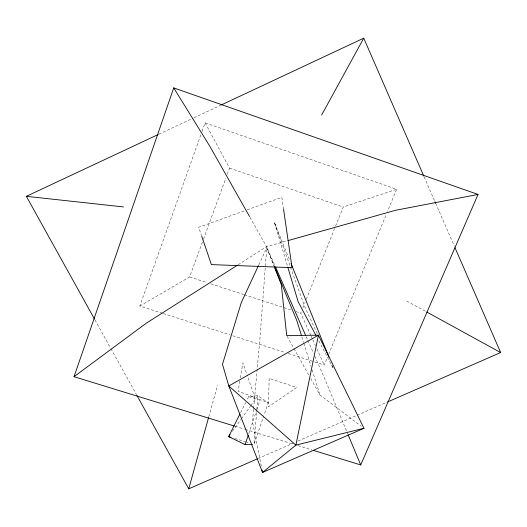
<?xml version="1.0" encoding="UTF-8"?>
<svg xmlns="http://www.w3.org/2000/svg" width="527" height="527" viewBox="0 0 527 527"><rect width="100%" height="100%" fill="white"/><g stroke="black" fill="none" stroke-linecap="round" stroke-linejoin="round"><path stroke-width="0.4" stroke-dasharray="2.63 1.98" d="M256.583 412.72L254.067 444.301L263.757 415.836M256.84 409.486L257.934 395.718L248.592 396.706L247.143 399.604M253.559 409.268L252.453 421.521L261.287 466.085M253.632 408.451L259.897 339.032L266.741 247.822L274.251 265.983M239.825 381.034L238.085 391.311L254.798 397.371L247.13 375.125M240.358 377.872L242.901 362.853L246.867 374.361M208.791 416.798L217.605 385.138M248.731 433.754L256.563 410.533M256.82 409.762L260.219 399.697L268.21 402.753L264.02 415.065M162.481 313.288L139.82 306.042L200.965 134.418M202.065 131.328L205.095 122.824L396.633 189.279L387.543 211.34M139.82 306.042L189.628 276.925L203.211 239.89M203.494 239.12L225.846 178.159M227.262 174.305L229.528 168.133L205.095 122.824M310.811 335.37L300.759 313.13L301.675 310.844M302.893 307.788L305.034 302.445M306.253 299.389L335.264 226.867M335.574 226.103L343.209 207.019L396.633 189.279M288.276 353.518L324.224 365.013L327.359 357.411M328.611 354.368L386.284 214.384M258.843 264.804L266.741 247.822L274.007 266.142M240.615 412.674L245.694 402.509M232.433 431.349L240.938 419.472M241.406 418.813L250.378 406.277M250.852 405.619L257.934 395.718L268.21 402.753M238.211 264.706L266.57 246.656L287.169 240.846M158.923 134.181L193.185 118.12M193.929 117.771L220.003 105.552M258.059 458.543L293.467 443.069M297.986 441.099L386.89 402.253M244.1 210.932L198.666 227.302L201.321 235.075M247.183 209.818L281.833 197.329L283.361 207.842M248.592 396.706L260.219 399.697M234.818 438.484L244.831 441.507M245.602 441.738L249.449 442.904M235.055 426.264L244.475 429.162M245.266 429.406L293.177 444.156M297.887 445.605L312.024 449.959M163.258 313.539L229.673 334.777M232.802 335.778L285.153 352.523M189.628 276.925L206.847 282.538M210.76 283.809L243.626 294.521M244.409 294.771L291.365 310.074M296.062 311.602L300.759 313.13M229.528 168.133L343.209 207.019M406.712 301.022L426.073 311.641M310.746 378.544L319.955 395.013L361.39 426.317M249.956 217.262L266.57 246.656L275.153 266.161M287.116 336.298L293.519 347.754M293.921 348.472L309.145 375.679M94.979 319.935L110.538 347.965M110.94 348.683L136.48 394.683M318.835 340.89L333.407 368.505L331.035 363.307M317.261 333.69L304.856 307.03L274.429 222.519L287.801 267.182M311.147 336.107L312.491 339.072M312.827 339.816L315.508 345.745M316.846 348.709L324.224 365.013M306.194 336.674L307.518 339.678M307.847 340.422L313.46 353.176M314.784 356.18L325.35 380.184L347.774 433.919M424.156 176.888L434.663 201.011M435.645 203.27L454.36 246.241M274.429 222.519L289.804 260.522M301.899 336.951L303.605 342.445M303.848 343.229L310.923 365.982M312.149 369.908L319.955 395.013M269.185 378.419L268.381 406.844L296.741 387.483L269.185 378.419"/><path stroke-width="0.79" d="M257.308 458.872L188.745 488.832L208.573 417.588M239.89 414.123L228.659 436.626L245.075 444.59L248.21 435.302M234.265 426.02L74.037 376.693L173.732 87.89L478.048 194.443L360.725 464.946L313.598 450.44M258.5 265.549L241.333 302.478L222.486 364.249L228.804 385.968L262.545 472.455L363.979 428.273L318.44 335.179L286.714 335.58L281.273 284.461L274.31 266.906M321.661 114.998L363.749 38.168L423.827 176.13M230.075 434.643L228.659 436.626L230.971 437.324M74.037 376.693L146.203 323.249L237.519 265.14M94.583 319.217L26.35 196.321L158.179 134.53M220.747 105.202L363.749 38.168M387.641 401.923L500.65 352.543L455.018 247.749M287.959 240.622L395.711 210.247L478.048 194.443M363.979 428.273L295.878 445.124L262.545 472.455L262.071 470.071M245.075 444.59L252.433 444.353M26.35 196.321L123.476 206.933M426.791 312.037L500.65 352.543M173.732 87.89L209.845 146.295L249.554 216.544M136.875 395.402L188.745 488.832M315.765 335.08L298.124 301.655L287.801 267.182M275.483 266.906L305.535 335.172M434.992 201.762L435.645 203.27M348.09 434.676L360.725 464.946M274.56 266.741L296.773 320.475L301.411 335.383M291.036 263.566L328.868 357.069M201.584 235.852L211.406 264.607L292.044 267.676L283.48 208.652M318.44 335.179L295.878 445.124L228.804 385.968L318.44 335.179"/></g></svg>
